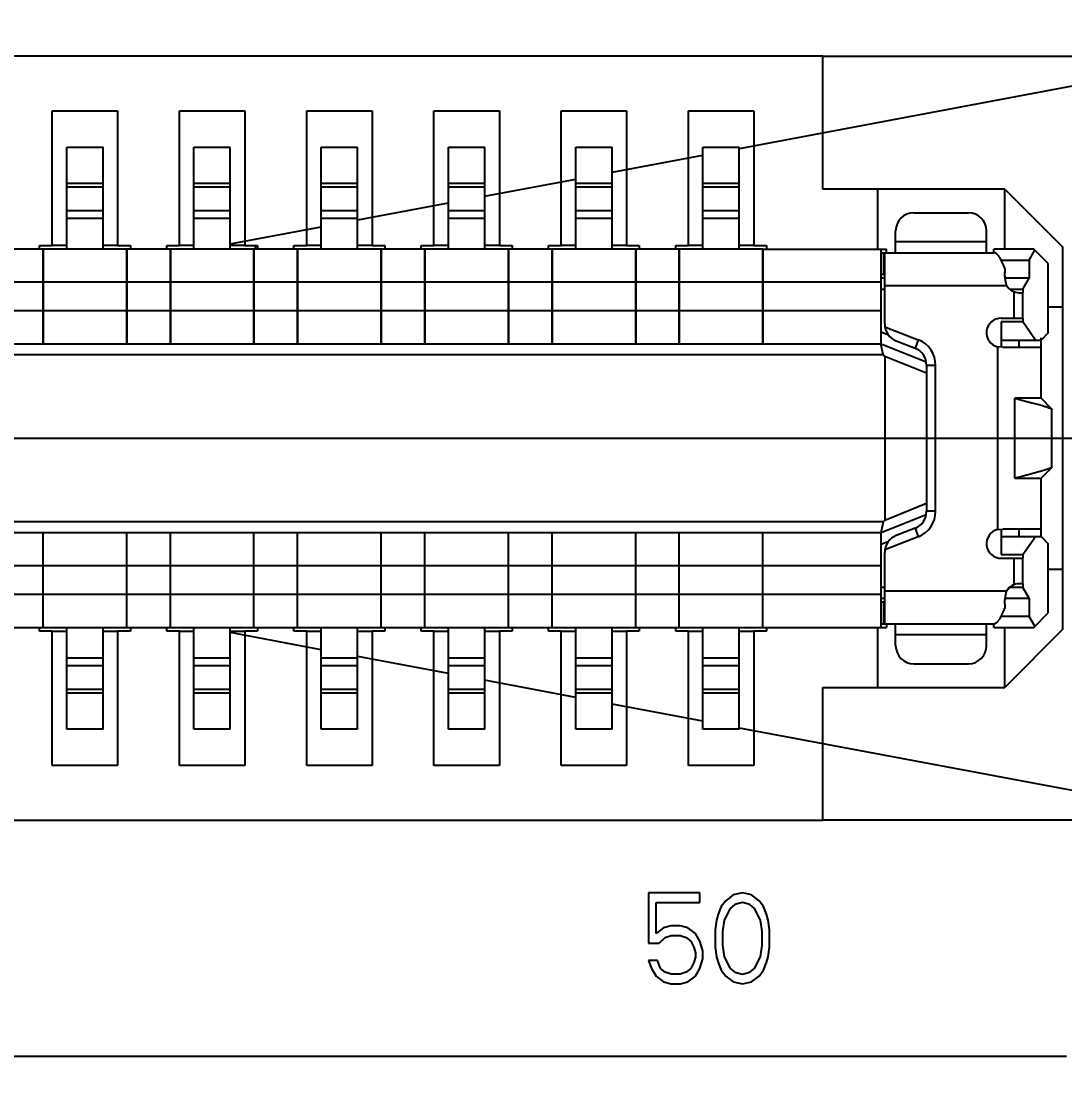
# Model space of a CAD drawing. Header units: millimetres. Extents: x 7 to 507, y -14 to 339.
# Drawn here: x 55.393 to 58.263, y 103.894 to 106.823 of the extents above; entities that cross this region are included whole.
import ezdxf

# ---------------------------------------------------------------- set-up
doc = ezdxf.new("R2010")
doc.units = ezdxf.units.MM
doc.header["$LTSCALE"] = 23.1
doc.layers.get('0').update_dxf_attribs({"linetype": 'CONTINUOUS'})
for name, color, linetype in [('01_ASM_ALL_AXIS', 7, 'CONTINUOUS'), ('_139725', 7, 'CONTINUOUS'), ('_150206', 7, 'CONTINUOUS'), ('_163842', 7, 'CONTINUOUS'), ('_18732', 7, 'CONTINUOUS'), ('_205064', 7, 'CONTINUOUS'), ('_242229', 7, 'CONTINUOUS'), ('_381931', 7, 'CONTINUOUS'), ('_39142', 7, 'CONTINUOUS'), ('_408327', 7, 'CONTINUOUS'), ('_424072', 7, 'CONTINUOUS'), ('_521415', 7, 'CONTINUOUS'), ('_533418', 7, 'CONTINUOUS'), ('_556391', 7, 'CONTINUOUS'), ('_82018', 7, 'CONTINUOUS')]:
    doc.layers.add(name, color=color, linetype=linetype)
doc.styles.get("Standard").update_dxf_attribs({"font": 'simplex.shx', "width": 0.8})
doc.dimstyles.new('DIMSTYLE_1', dxfattribs={"dimtxt": 3, "dimasz": 3, "dimexe": 2, "dimexo": 0.35, "dimgap": 0.75, "dimtad": 1, "dimdec": 3, "dimzin": 0, "dimdsep": 46, "dimtxsty": 'Standard', "dimcen": 0.09, "dimadec": 3, "dimazin": 0, "dimtp": 0.001, "dimtm": 0.001, "dimtfac": 1, "dimtdec": 3, "dimtofl": 0, "dimtmove": 0, "dimatfit": 3, "dimfxl": 0, "dimtolj": 1, "dimtzin": 0, "dimarcsym": 0})

# ---------------------------------------------------------------- blocks, each defined once
blk = doc.blocks.new('_FILLED')
at = {"color": 0, "linetype": 'ByBlock'}
blk.add_solid([(0, 0), (-1, 0.13333), (-1, -0.13333)], dxfattribs=at)
blk = doc.blocks.new('*D01')
at = {"color": 2}
for p, q in [((37.977, 209.9585), (36.727, 209.9585)), ((57.7181, 209.9585), (37.977, 209.9585)), ((38.727, 209.9585), (38.727, 156.9675)), ((38.727, 103.9765), (38.727, 156.9675)), ((37.977, 103.9765), (36.727, 103.9765)), ((48.3209, 103.9765), (37.977, 103.9765))]:
    blk.add_line(p, q, dxfattribs=at)
at = {"color": 2, "xscale": 3, "yscale": 3, "zscale": 3}
for p, rotation in [((38.727, 209.9585), 90), ((38.727, 103.9765), 270)]:
    blk.add_blockref('_FILLED', p, dxfattribs=dict(at, rotation=rotation))
blk = doc.blocks.new('*D1617')
at = {"color": 2}
for p, q in [((77.3953, 105.6765), (77.3953, 132.4196)), ((77.3953, 132.4196), (77.3953, 104.8265)), ((53.4681, 105.6765), (76.6453, 105.6765)), ((76.6453, 105.6765), (79.3953, 105.6765)), ((77.3953, 98.9765), (77.3953, 104.8265)), ((58.6181, 103.9765), (76.6453, 103.9765)), ((76.6453, 103.9765), (79.3953, 103.9765)), ((77.3953, 103.9765), (77.3953, 98.9765))]:
    blk.add_line(p, q, dxfattribs=at)
at = {"color": 2, "xscale": 3, "yscale": 3, "zscale": 3}
for p, rotation in [((77.3953, 105.6765), 270), ((77.3953, 103.9765), 90)]:
    blk.add_blockref('_FILLED', p, dxfattribs=dict(at, rotation=rotation))
blk = doc.blocks.new('*D1718')
at = {"color": 2}
for p, q in [((53.1181, 105.3265), (53.1181, 97.0401)), ((58.7681, 104.1265), (58.7681, 97.0401)), ((53.1181, 97.0401), (53.1181, 94.2901)), ((58.7681, 97.0401), (58.7681, 94.2901)), ((53.1181, 96.2901), (27.3723, 96.2901)), ((27.3723, 96.2901), (55.9431, 96.2901)), ((63.7681, 96.2901), (55.9431, 96.2901)), ((58.7681, 96.2901), (63.7681, 96.2901))]:
    blk.add_line(p, q, dxfattribs=at)
at = {"color": 2, "xscale": 3, "yscale": 3, "zscale": 3}
blk.add_blockref('_FILLED', (53.1181, 96.2901), dxfattribs=at)
at = {"color": 2, "xscale": 3, "yscale": 3, "zscale": 3, "rotation": 180}
blk.add_blockref('_FILLED', (58.7681, 96.2901), dxfattribs=at)

msp = doc.modelspace()

# ---------------------------------------------------------------- linework, layer by layer
at = {"color": 2}
for p, q in [((57.5981, 106.7265), (48.6381, 106.7265)), ((57.3687, 106.4735), (58.7181, 106.7265)), ((57.0181, 106.4077), (57.2681, 106.4546)), ((56.6671, 106.3419), (56.9181, 106.389)), ((56.3191, 106.2767), (56.5681, 106.3234)), ((55.9681, 106.2109), (56.2181, 106.2577)), ((56.033, 106.1966), (56.0428, 106.2065)), ((56.2181, 105.0952), (55.9681, 105.1421)), ((56.5681, 105.0296), (56.3191, 105.0763)), ((56.9181, 104.964), (56.6671, 105.0111)), ((57.2681, 104.8984), (57.0181, 104.9452)), ((58.7181, 104.6265), (57.3687, 104.8795)), ((48.6381, 104.6265), (57.5981, 104.6265))]:
    msp.add_line(p, q, dxfattribs=at)
at = {"color": 1}
for p, q in [((57.5981, 106.3615), (57.5981, 106.7265)), ((57.5981, 106.7265), (58.7181, 106.7265)), ((57.7481, 106.3615), (57.5981, 106.3615)), ((58.0981, 106.3615), (58.2581, 106.2015)), ((55.4431, 106.1965), (55.4431, 106.2065)), ((55.4431, 106.2065), (55.4781, 106.2065)), ((55.6581, 106.2065), (55.6931, 106.2065)), ((55.6931, 106.2065), (55.6931, 106.1965)), ((55.7931, 106.1965), (55.7931, 106.2065)), ((55.7931, 106.2065), (55.8281, 106.2065)), ((56.0081, 106.2065), (56.0431, 106.2065)), ((56.0431, 106.2065), (56.0431, 106.1965)), ((56.1431, 106.1965), (56.1431, 106.2065)), ((56.1431, 106.2065), (56.1781, 106.2065)), ((56.3581, 106.2065), (56.3931, 106.2065)), ((56.3931, 106.2065), (56.3931, 106.1965)), ((56.4931, 106.1965), (56.4931, 106.2065)), ((56.4931, 106.2065), (56.5281, 106.2065)), ((56.7081, 106.2065), (56.7431, 106.2065)), ((56.7431, 106.2065), (56.7431, 106.1965)), ((56.8431, 106.1965), (56.8431, 106.2065)), ((56.8431, 106.2065), (56.8781, 106.2065)), ((57.0581, 106.2065), (57.0931, 106.2065)), ((57.0931, 106.2065), (57.0931, 106.1965)), ((57.1931, 106.1965), (57.1931, 106.2065)), ((57.1931, 106.2065), (57.2281, 106.2065)), ((57.4081, 106.2065), (57.4431, 106.2065)), ((57.4431, 106.2065), (57.4431, 106.1965)), ((58.2581, 106.0365), (58.2581, 106.2015)), ((58.2581, 105.1515), (58.2581, 105.3165)), ((55.4431, 105.1465), (55.4431, 105.1565)), ((55.6931, 105.1565), (55.6931, 105.1465)), ((55.7931, 105.1465), (55.7931, 105.1565)), ((56.0431, 105.1565), (56.0431, 105.1465)), ((56.1431, 105.1465), (56.1431, 105.1565)), ((56.3931, 105.1565), (56.3931, 105.1465)), ((56.4931, 105.1465), (56.4931, 105.1565)), ((56.7431, 105.1565), (56.7431, 105.1465)), ((56.8431, 105.1465), (56.8431, 105.1565)), ((57.0931, 105.1565), (57.0931, 105.1465)), ((57.1931, 105.1465), (57.1931, 105.1565)), ((57.4431, 105.1565), (57.4431, 105.1465)), ((58.2581, 105.1515), (58.0981, 104.9915)), ((55.4781, 105.1465), (55.4431, 105.1465)), ((55.6931, 105.1465), (55.6581, 105.1465)), ((55.8281, 105.1465), (55.7931, 105.1465)), ((56.0431, 105.1465), (56.0081, 105.1465)), ((56.1781, 105.1465), (56.1431, 105.1465)), ((56.3931, 105.1465), (56.3581, 105.1465)), ((56.5281, 105.1465), (56.4931, 105.1465)), ((56.7431, 105.1465), (56.7081, 105.1465)), ((56.8781, 105.1465), (56.8431, 105.1465)), ((57.0931, 105.1465), (57.0581, 105.1465)), ((57.2281, 105.1465), (57.1931, 105.1465)), ((57.4431, 105.1465), (57.4081, 105.1465)), ((57.5981, 104.6265), (57.5981, 104.9915)), ((57.5981, 104.9915), (57.7481, 104.9915)), ((58.7181, 104.6265), (57.5981, 104.6265))]:
    msp.add_line(p, q, dxfattribs=at)
at = {"color": 4}
for p, q in [((55.4781, 106.2065), (55.4781, 106.5765)), ((55.4781, 106.5765), (55.6581, 106.5765)), ((55.6581, 106.5765), (55.6581, 106.2065)), ((55.8281, 106.2065), (55.8281, 106.5765)), ((55.8281, 106.5765), (56.0081, 106.5765)), ((56.0081, 106.5765), (56.0081, 106.2065)), ((56.1781, 106.2065), (56.1781, 106.5765)), ((56.1781, 106.5765), (56.3581, 106.5765)), ((56.3581, 106.5765), (56.3581, 106.2065)), ((56.5281, 106.2065), (56.5281, 106.5765)), ((56.5281, 106.5765), (56.7081, 106.5765)), ((56.7081, 106.5765), (56.7081, 106.2065)), ((56.8781, 106.2065), (56.8781, 106.5765)), ((56.8781, 106.5765), (57.0581, 106.5765)), ((57.0581, 106.5765), (57.0581, 106.2065)), ((57.2281, 106.2065), (57.2281, 106.5765)), ((57.2281, 106.5765), (57.4081, 106.5765)), ((57.4081, 106.5765), (57.4081, 106.2065)), ((57.7481, 106.3615), (57.7481, 106.1965)), ((58.0981, 106.3615), (57.7481, 106.3615)), ((58.0981, 106.1965), (58.0981, 106.3615)), ((55.5181, 106.2065), (55.4781, 106.2065)), ((55.6581, 106.2065), (55.6181, 106.2065)), ((55.8681, 106.2065), (55.8281, 106.2065)), ((56.0081, 106.2065), (55.9681, 106.2065)), ((56.2181, 106.2065), (56.1781, 106.2065)), ((56.3581, 106.2065), (56.3181, 106.2065)), ((56.5681, 106.2065), (56.5281, 106.2065)), ((56.7081, 106.2065), (56.6681, 106.2065)), ((56.9181, 106.2065), (56.8781, 106.2065)), ((57.0581, 106.2065), (57.0181, 106.2065)), ((57.2681, 106.2065), (57.2281, 106.2065)), ((57.4081, 106.2065), (57.3681, 106.2065)), ((58.2581, 106.0365), (58.2181, 106.0365)), ((58.2581, 105.3165), (58.2581, 106.0365)), ((58.2181, 105.3165), (58.2581, 105.3165)), ((57.7481, 105.1565), (57.7481, 104.9915)), ((58.0981, 104.9915), (58.0981, 105.1565)), ((55.4781, 104.7765), (55.4781, 105.1465)), ((55.4781, 105.1465), (55.5181, 105.1465)), ((55.6181, 105.1465), (55.6581, 105.1465)), ((55.6581, 105.1465), (55.6581, 104.7765)), ((55.8281, 104.7765), (55.8281, 105.1465)), ((55.8281, 105.1465), (55.8681, 105.1465)), ((55.9681, 105.1465), (56.0081, 105.1465)), ((56.0081, 105.1465), (56.0081, 104.7765)), ((56.1781, 104.7765), (56.1781, 105.1465)), ((56.1781, 105.1465), (56.2181, 105.1465)), ((56.3181, 105.1465), (56.3581, 105.1465)), ((56.3581, 105.1465), (56.3581, 104.7765)), ((56.5281, 104.7765), (56.5281, 105.1465)), ((56.5281, 105.1465), (56.5681, 105.1465)), ((56.6681, 105.1465), (56.7081, 105.1465)), ((56.7081, 105.1465), (56.7081, 104.7765)), ((56.8781, 104.7765), (56.8781, 105.1465)), ((56.8781, 105.1465), (56.9181, 105.1465)), ((57.0181, 105.1465), (57.0581, 105.1465)), ((57.0581, 105.1465), (57.0581, 104.7765)), ((57.2281, 104.7765), (57.2281, 105.1465)), ((57.2281, 105.1465), (57.2681, 105.1465)), ((57.3681, 105.1465), (57.4081, 105.1465)), ((57.4081, 105.1465), (57.4081, 104.7765)), ((57.7481, 104.9915), (58.0981, 104.9915)), ((55.6581, 104.7765), (55.4781, 104.7765)), ((56.0081, 104.7765), (55.8281, 104.7765)), ((56.3581, 104.7765), (56.1781, 104.7765)), ((56.7081, 104.7765), (56.5281, 104.7765)), ((57.0581, 104.7765), (56.8781, 104.7765)), ((57.4081, 104.7765), (57.2281, 104.7765))]:
    msp.add_line(p, q, dxfattribs=at)
at = {"color": 7}
msp.add_line((58.2681, 103.9765), (48.6709, 103.9765), dxfattribs=at)
at = {"layer": '01_ASM_ALL_AXIS', "color": 4}
for p, q in [((57.1181, 104.4265), (57.1181, 104.2882)), ((57.2598, 104.4265), (57.1181, 104.4265)), ((57.2598, 104.3999), (57.2598, 104.4265)), ((57.3515, 104.4212), (57.3306, 104.4052)), ((57.3765, 104.4265), (57.3515, 104.4212)), ((57.4015, 104.4212), (57.3765, 104.4265)), ((57.4223, 104.4052), (57.4015, 104.4212)), ((57.139, 104.3148), (57.139, 104.3999)), ((57.139, 104.3999), (57.2598, 104.3999)), ((57.3181, 104.3893), (57.3098, 104.368)), ((57.3306, 104.4052), (57.3181, 104.3893)), ((57.3556, 104.3946), (57.3431, 104.3839)), ((57.3765, 104.3999), (57.3556, 104.3946)), ((57.3973, 104.3946), (57.3765, 104.3999)), ((57.4098, 104.3839), (57.3973, 104.3946)), ((57.4348, 104.3893), (57.4223, 104.4052)), ((57.4431, 104.368), (57.4348, 104.3893)), ((57.3098, 104.368), (57.3056, 104.352)), ((57.3431, 104.3839), (57.3265, 104.352)), ((57.4265, 104.352), (57.4098, 104.3839)), ((57.4473, 104.352), (57.4431, 104.368)), ((57.1598, 104.3308), (57.139, 104.3148)), ((57.1806, 104.3361), (57.1598, 104.3308)), ((57.2056, 104.3361), (57.1806, 104.3361)), ((57.2265, 104.3308), (57.2056, 104.3361)), ((57.2473, 104.3148), (57.2265, 104.3308)), ((57.3056, 104.352), (57.3015, 104.3254)), ((57.3265, 104.352), (57.3223, 104.3201)), ((57.4306, 104.3201), (57.4265, 104.352)), ((57.4515, 104.3254), (57.4473, 104.352)), ((57.1473, 104.2882), (57.164, 104.3042)), ((57.164, 104.3042), (57.1806, 104.3095)), ((57.1806, 104.3095), (57.2056, 104.3095)), ((57.2056, 104.3095), (57.2223, 104.3042)), ((57.2223, 104.3042), (57.2348, 104.2935)), ((57.2598, 104.2935), (57.2473, 104.3148)), ((57.3015, 104.3254), (57.3015, 104.2776)), ((57.3223, 104.3201), (57.3223, 104.2829)), ((57.4306, 104.2829), (57.4306, 104.3201)), ((57.4515, 104.2776), (57.4515, 104.3254)), ((57.1181, 104.2882), (57.1473, 104.2882)), ((57.2348, 104.2935), (57.2431, 104.2776)), ((57.2431, 104.2776), (57.2473, 104.2616)), ((57.2681, 104.2669), (57.2598, 104.2935)), ((57.3015, 104.2776), (57.3056, 104.251)), ((57.3223, 104.2829), (57.3265, 104.251)), ((57.4265, 104.251), (57.4306, 104.2829)), ((57.4473, 104.251), (57.4515, 104.2776)), ((57.2473, 104.251), (57.2431, 104.235)), ((57.2473, 104.2616), (57.2473, 104.251)), ((57.2598, 104.2191), (57.2681, 104.2456)), ((57.2681, 104.2456), (57.2681, 104.2669)), ((57.3056, 104.251), (57.3098, 104.235)), ((57.3265, 104.251), (57.3431, 104.2191)), ((57.4098, 104.2191), (57.4265, 104.251)), ((57.4431, 104.235), (57.4473, 104.251)), ((57.1181, 104.2403), (57.1265, 104.2191)), ((57.1431, 104.2403), (57.1181, 104.2403)), ((57.1265, 104.2191), (57.139, 104.1978)), ((57.1515, 104.2191), (57.1431, 104.2403)), ((57.164, 104.2084), (57.1515, 104.2191)), ((57.2348, 104.2191), (57.2223, 104.2084)), ((57.2431, 104.235), (57.2348, 104.2191)), ((57.2473, 104.1978), (57.2598, 104.2191)), ((57.3098, 104.235), (57.3181, 104.2137)), ((57.3181, 104.2137), (57.3306, 104.1978)), ((57.3431, 104.2191), (57.3556, 104.2084)), ((57.3973, 104.2084), (57.4098, 104.2191)), ((57.4223, 104.1978), (57.4348, 104.2137)), ((57.4348, 104.2137), (57.4431, 104.235)), ((57.139, 104.1978), (57.1598, 104.1818)), ((57.1806, 104.2031), (57.164, 104.2084)), ((57.2056, 104.2031), (57.1806, 104.2031)), ((57.2223, 104.2084), (57.2056, 104.2031)), ((57.2265, 104.1818), (57.2473, 104.1978)), ((57.3306, 104.1978), (57.3515, 104.1818)), ((57.3556, 104.2084), (57.3765, 104.2031)), ((57.3765, 104.2031), (57.3973, 104.2084)), ((57.4015, 104.1818), (57.4223, 104.1978)), ((57.1598, 104.1818), (57.1806, 104.1765)), ((57.1806, 104.1765), (57.2056, 104.1765)), ((57.2056, 104.1765), (57.2265, 104.1818)), ((57.3515, 104.1818), (57.3765, 104.1765)), ((57.3765, 104.1765), (57.4015, 104.1818))]:
    msp.add_line(p, q, dxfattribs=at)
at = {"layer": '_139725', "color": 7}
for p, q in [((55.4531, 106.1965), (55.3331, 106.1965)), ((55.4531, 106.1965), (55.4531, 105.9365)), ((55.6831, 105.9365), (55.6831, 106.1965)), ((55.8031, 106.1965), (55.6831, 106.1965)), ((55.8031, 106.1965), (55.8031, 105.9365)), ((56.0331, 105.9365), (56.0331, 106.1965)), ((56.1531, 106.1965), (56.0331, 106.1965)), ((56.1531, 106.1965), (56.1531, 105.9365)), ((56.3831, 105.9365), (56.3831, 106.1965)), ((56.5031, 106.1965), (56.3831, 106.1965)), ((56.5031, 106.1965), (56.5031, 105.9365)), ((56.7331, 105.9365), (56.7331, 106.1965)), ((56.8531, 106.1965), (56.7331, 106.1965)), ((56.8531, 106.1965), (56.8531, 105.9365)), ((57.0831, 105.9365), (57.0831, 106.1965)), ((57.2031, 106.1965), (57.0831, 106.1965)), ((57.2031, 106.1965), (57.2031, 105.9365)), ((57.4331, 105.9365), (57.4331, 106.1965)), ((57.4331, 106.1965), (57.7731, 106.1965)), ((57.7581, 105.9365), (57.7581, 106.1965)), ((57.7731, 106.1865), (57.7731, 106.1965)), ((58.0681, 106.1865), (58.0681, 106.1965)), ((58.1781, 106.1965), (58.0681, 106.1965)), ((58.1656, 106.1665), (58.1813, 106.1933)), ((58.2181, 106.1565), (58.1781, 106.1965)), ((58.088, 106.1665), (58.1656, 106.1665)), ((58.1656, 106.1665), (58.1656, 106.1165)), ((58.2181, 105.9665), (58.2181, 106.1565)), ((57.7681, 106.1165), (57.7581, 106.1165)), ((58.1656, 106.1165), (58.0997, 106.1165)), ((58.1481, 106.0865), (58.1656, 106.1165)), ((57.7581, 106.0865), (57.7681, 106.0865)), ((58.1121, 106.0865), (58.1481, 106.0865)), ((58.1481, 106.0865), (58.1481, 106.0765)), ((58.1481, 106.0065), (58.1481, 105.9965)), ((58.0881, 105.9965), (58.0881, 105.9265)), ((58.1481, 105.9965), (58.0881, 105.9965)), ((58.1831, 105.9465), (58.1481, 105.9965)), ((58.0881, 105.9465), (58.1981, 105.9465)), ((58.2181, 105.9665), (58.1981, 105.9465)), ((55.3331, 105.9365), (55.4531, 105.9365)), ((55.6831, 105.9365), (55.8031, 105.9365)), ((56.0331, 105.9365), (56.1531, 105.9365)), ((56.3831, 105.9365), (56.5031, 105.9365)), ((56.7331, 105.9365), (56.8531, 105.9365)), ((57.0831, 105.9365), (57.2031, 105.9365)), ((57.4331, 105.9365), (57.7581, 105.9365)), ((57.7638, 105.9065), (57.7573, 105.9365)), ((57.7581, 105.9365), (57.882, 105.887)), ((48.4725, 105.9065), (57.7638, 105.9065)), ((57.7638, 105.9065), (57.7681, 105.9014)), ((57.7681, 105.9014), (57.7681, 105.4516)), ((57.8831, 105.8554), (57.7681, 105.9014)), ((57.7681, 105.4516), (57.8831, 105.4976)), ((57.7638, 105.4465), (48.4725, 105.4465)), ((57.7638, 105.4465), (57.7573, 105.4165)), ((57.882, 105.466), (57.7581, 105.4165)), ((57.7681, 105.4516), (57.7638, 105.4465)), ((55.4531, 105.4165), (55.3331, 105.4165)), ((55.4531, 105.1565), (55.4531, 105.4165)), ((55.6831, 105.1565), (55.6831, 105.4165)), ((55.8031, 105.4165), (55.6831, 105.4165)), ((55.8031, 105.1565), (55.8031, 105.4165)), ((56.0331, 105.1565), (56.0331, 105.4165)), ((56.1531, 105.4165), (56.0331, 105.4165)), ((56.1531, 105.1565), (56.1531, 105.4165)), ((56.3831, 105.1565), (56.3831, 105.4165)), ((56.5031, 105.4165), (56.3831, 105.4165)), ((56.5031, 105.1565), (56.5031, 105.4165)), ((56.7331, 105.1565), (56.7331, 105.4165)), ((56.8531, 105.4165), (56.7331, 105.4165)), ((56.8531, 105.1565), (56.8531, 105.4165)), ((57.0831, 105.1565), (57.0831, 105.4165)), ((57.2031, 105.4165), (57.0831, 105.4165)), ((57.2031, 105.1565), (57.2031, 105.4165)), ((57.4331, 105.1565), (57.4331, 105.4165)), ((57.7581, 105.4165), (57.4331, 105.4165)), ((57.7581, 105.1565), (57.7581, 105.4165)), ((58.0881, 105.4265), (58.0881, 105.3565)), ((58.0881, 105.4065), (58.1981, 105.4065)), ((58.1481, 105.3565), (58.1831, 105.4065)), ((58.1981, 105.4065), (58.2181, 105.3865)), ((58.2181, 105.1965), (58.2181, 105.3865)), ((58.0881, 105.3565), (58.1481, 105.3565)), ((58.1481, 105.3565), (58.1481, 105.3465)), ((58.1481, 105.2765), (58.1481, 105.2665)), ((57.7681, 105.2665), (57.7581, 105.2665)), ((58.1481, 105.2665), (58.1121, 105.2665)), ((58.1656, 105.2365), (58.1481, 105.2665)), ((57.7581, 105.2365), (57.7681, 105.2365)), ((58.0997, 105.2365), (58.1656, 105.2365)), ((58.1656, 105.2365), (58.1656, 105.1865)), ((58.1656, 105.1865), (58.088, 105.1865)), ((58.1813, 105.1597), (58.1656, 105.1865)), ((58.1781, 105.1565), (58.2181, 105.1965)), ((55.3331, 105.1565), (55.4531, 105.1565)), ((55.6831, 105.1565), (55.8031, 105.1565)), ((56.0331, 105.1565), (56.1531, 105.1565)), ((56.3831, 105.1565), (56.5031, 105.1565)), ((56.7331, 105.1565), (56.8531, 105.1565)), ((57.0831, 105.1565), (57.2031, 105.1565)), ((57.4331, 105.1565), (57.7731, 105.1565)), ((57.7731, 105.1665), (57.7731, 105.1565)), ((58.0681, 105.1565), (58.0681, 105.1665)), ((58.0681, 105.1565), (58.1781, 105.1565))]:
    msp.add_line(p, q, dxfattribs=at)
at = {"layer": '_139725', "color": 9}
for p, q in [((55.3331, 106.1065), (55.4531, 106.1065)), ((55.6831, 106.1065), (55.8031, 106.1065)), ((56.0331, 106.1065), (56.1531, 106.1065)), ((56.3831, 106.1065), (56.5031, 106.1065)), ((56.7331, 106.1065), (56.8531, 106.1065)), ((57.0831, 106.1065), (57.2031, 106.1065)), ((57.4331, 106.1065), (57.7581, 106.1065)), ((55.4531, 106.0265), (55.3331, 106.0265)), ((55.8031, 106.0265), (55.6831, 106.0265)), ((56.1531, 106.0265), (56.0331, 106.0265)), ((56.5031, 106.0265), (56.3831, 106.0265)), ((56.8531, 106.0265), (56.7331, 106.0265)), ((57.2031, 106.0265), (57.0831, 106.0265)), ((57.7581, 106.0265), (57.4331, 106.0265)), ((57.7581, 105.9688), (57.7782, 105.9608)), ((57.7783, 105.3922), (57.7581, 105.3842)), ((55.3331, 105.3265), (55.4531, 105.3265)), ((55.6831, 105.3265), (55.8031, 105.3265)), ((56.0331, 105.3265), (56.1531, 105.3265)), ((56.3831, 105.3265), (56.5031, 105.3265)), ((56.7331, 105.3265), (56.8531, 105.3265)), ((57.0831, 105.3265), (57.2031, 105.3265)), ((57.4331, 105.3265), (57.7581, 105.3265)), ((55.4531, 105.2465), (55.3331, 105.2465)), ((55.8031, 105.2465), (55.6831, 105.2465)), ((56.1531, 105.2465), (56.0331, 105.2465)), ((56.5031, 105.2465), (56.3831, 105.2465)), ((56.8531, 105.2465), (56.7331, 105.2465)), ((57.2031, 105.2465), (57.0831, 105.2465)), ((57.7581, 105.2465), (57.4331, 105.2465))]:
    msp.add_line(p, q, dxfattribs=at)
at = {"layer": '_150206', "color": 7}
for p, q in [((55.5181, 106.1965), (55.5181, 106.4765)), ((55.5181, 106.4765), (55.6181, 106.4765)), ((55.6181, 106.1965), (55.6181, 106.4765)), ((55.4531, 105.9365), (55.4531, 106.1965)), ((55.6831, 106.1965), (55.4531, 106.1965)), ((55.6831, 106.1965), (55.6831, 105.9365)), ((55.4531, 105.9365), (55.6831, 105.9365))]:
    msp.add_line(p, q, dxfattribs=at)
at = {"layer": '_150206', "color": 9}
for p, q in [((55.6181, 106.3765), (55.5181, 106.3765)), ((55.5181, 106.3673), (55.6181, 106.3673)), ((55.6181, 106.3017), (55.5181, 106.3017)), ((55.5181, 106.2815), (55.6181, 106.2815)), ((55.4531, 106.1065), (55.6831, 106.1065)), ((55.6831, 106.0265), (55.4531, 106.0265))]:
    msp.add_line(p, q, dxfattribs=at)
at = {"layer": '_163842', "color": 7}
for p, q in [((55.8681, 106.1965), (55.8681, 106.4765)), ((55.8681, 106.4765), (55.9681, 106.4765)), ((55.9681, 106.1965), (55.9681, 106.4765)), ((55.8031, 105.9365), (55.8031, 106.1965)), ((56.0331, 106.1965), (55.8031, 106.1965)), ((56.0331, 106.1965), (56.0331, 105.9365)), ((55.8031, 105.9365), (56.0331, 105.9365))]:
    msp.add_line(p, q, dxfattribs=at)
at = {"layer": '_163842', "color": 9}
for p, q in [((55.9681, 106.3765), (55.8681, 106.3765)), ((55.8681, 106.3673), (55.9681, 106.3673)), ((55.9681, 106.3017), (55.8681, 106.3017)), ((55.8681, 106.2815), (55.9681, 106.2815)), ((55.8031, 106.1065), (56.0331, 106.1065)), ((56.0331, 106.0265), (55.8031, 106.0265))]:
    msp.add_line(p, q, dxfattribs=at)
at = {"layer": '_18732', "color": 7}
for p, q in [((56.5681, 106.1965), (56.5681, 106.4765)), ((56.5681, 106.4765), (56.6681, 106.4765)), ((56.6681, 106.1965), (56.6681, 106.4765)), ((56.5031, 105.9365), (56.5031, 106.1965)), ((56.7331, 106.1965), (56.5031, 106.1965)), ((56.7331, 106.1965), (56.7331, 105.9365)), ((56.5031, 105.9365), (56.7331, 105.9365))]:
    msp.add_line(p, q, dxfattribs=at)
at = {"layer": '_18732', "color": 9}
for p, q in [((56.6681, 106.3765), (56.5681, 106.3765)), ((56.5681, 106.3673), (56.6681, 106.3673)), ((56.6681, 106.3017), (56.5681, 106.3017)), ((56.5681, 106.2815), (56.6681, 106.2815)), ((56.5031, 106.1065), (56.7331, 106.1065)), ((56.7331, 106.0265), (56.5031, 106.0265))]:
    msp.add_line(p, q, dxfattribs=at)
at = {"layer": '_205064', "color": 7}
for p, q in [((55.4531, 105.1565), (55.4531, 105.4165)), ((55.6831, 105.4165), (55.4531, 105.4165)), ((55.6831, 105.1565), (55.6831, 105.4165)), ((55.4531, 105.1565), (55.6831, 105.1565)), ((55.5181, 104.8765), (55.5181, 105.1565)), ((55.6181, 104.8765), (55.6181, 105.1565)), ((55.6181, 104.8765), (55.5181, 104.8765))]:
    msp.add_line(p, q, dxfattribs=at)
at = {"layer": '_205064', "color": 9}
for p, q in [((55.4531, 105.3265), (55.6831, 105.3265)), ((55.6831, 105.2465), (55.4531, 105.2465)), ((55.6181, 105.0715), (55.5181, 105.0715)), ((55.5181, 105.0513), (55.6181, 105.0513)), ((55.6181, 104.9857), (55.5181, 104.9857)), ((55.5181, 104.9765), (55.6181, 104.9765))]:
    msp.add_line(p, q, dxfattribs=at)
at = {"layer": '_242229', "color": 7}
for p, q in [((57.2681, 106.1965), (57.2681, 106.4765)), ((57.2681, 106.4765), (57.3681, 106.4765)), ((57.3681, 106.1965), (57.3681, 106.4765)), ((57.2031, 105.9365), (57.2031, 106.1965)), ((57.4331, 106.1965), (57.2031, 106.1965)), ((57.4331, 106.1965), (57.4331, 105.9365)), ((57.2031, 105.9365), (57.4331, 105.9365))]:
    msp.add_line(p, q, dxfattribs=at)
at = {"layer": '_242229', "color": 9}
for p, q in [((57.3681, 106.3765), (57.2681, 106.3765)), ((57.2681, 106.3673), (57.3681, 106.3673)), ((57.3681, 106.3017), (57.2681, 106.3017)), ((57.2681, 106.2815), (57.3681, 106.2815)), ((57.2031, 106.1065), (57.4331, 106.1065)), ((57.4331, 106.0265), (57.2031, 106.0265))]:
    msp.add_line(p, q, dxfattribs=at)
at = {"layer": '_381931', "color": 7}
for p, q in [((56.5031, 105.1565), (56.5031, 105.4165)), ((56.7331, 105.4165), (56.5031, 105.4165)), ((56.7331, 105.1565), (56.7331, 105.4165)), ((56.5031, 105.1565), (56.7331, 105.1565)), ((56.5681, 104.8765), (56.5681, 105.1565)), ((56.6681, 104.8765), (56.6681, 105.1565)), ((56.6681, 104.8765), (56.5681, 104.8765))]:
    msp.add_line(p, q, dxfattribs=at)
at = {"layer": '_381931', "color": 9}
for p, q in [((56.5031, 105.3265), (56.7331, 105.3265)), ((56.7331, 105.2465), (56.5031, 105.2465)), ((56.6681, 105.0715), (56.5681, 105.0715)), ((56.5681, 105.0513), (56.6681, 105.0513)), ((56.6681, 104.9857), (56.5681, 104.9857)), ((56.5681, 104.9765), (56.6681, 104.9765))]:
    msp.add_line(p, q, dxfattribs=at)
at = {"layer": '_39142', "color": 7}
for p, q in [((55.8031, 105.1565), (55.8031, 105.4165)), ((56.0331, 105.4165), (55.8031, 105.4165)), ((56.0331, 105.1565), (56.0331, 105.4165)), ((55.8031, 105.1565), (56.0331, 105.1565)), ((55.8681, 104.8765), (55.8681, 105.1565)), ((55.9681, 104.8765), (55.9681, 105.1565)), ((55.9681, 104.8765), (55.8681, 104.8765))]:
    msp.add_line(p, q, dxfattribs=at)
at = {"layer": '_39142', "color": 9}
for p, q in [((55.8031, 105.3265), (56.0331, 105.3265)), ((56.0331, 105.2465), (55.8031, 105.2465)), ((55.9681, 105.0715), (55.8681, 105.0715)), ((55.8681, 105.0513), (55.9681, 105.0513)), ((55.9681, 104.9857), (55.8681, 104.9857)), ((55.8681, 104.9765), (55.9681, 104.9765))]:
    msp.add_line(p, q, dxfattribs=at)
at = {"layer": '_408327', "color": 7}
for p, q in [((56.2181, 106.1965), (56.2181, 106.4765)), ((56.2181, 106.4765), (56.3181, 106.4765)), ((56.3181, 106.1965), (56.3181, 106.4765)), ((56.1531, 105.9365), (56.1531, 106.1965)), ((56.3831, 106.1965), (56.1531, 106.1965)), ((56.3831, 106.1965), (56.3831, 105.9365)), ((56.1531, 105.9365), (56.3831, 105.9365))]:
    msp.add_line(p, q, dxfattribs=at)
at = {"layer": '_408327', "color": 9}
for p, q in [((56.3181, 106.3765), (56.2181, 106.3765)), ((56.2181, 106.3673), (56.3181, 106.3673)), ((56.3181, 106.3017), (56.2181, 106.3017)), ((56.2181, 106.2815), (56.3181, 106.2815)), ((56.1531, 106.1065), (56.3831, 106.1065)), ((56.3831, 106.0265), (56.1531, 106.0265))]:
    msp.add_line(p, q, dxfattribs=at)
at = {"layer": '_424072', "color": 7}
for p, q in [((57.8481, 106.2965), (57.9981, 106.2965)), ((57.7981, 106.1865), (57.7981, 106.2465)), ((58.0481, 106.1865), (58.0481, 106.2465)), ((57.7581, 106.1865), (58.0681, 106.1865)), ((57.7681, 105.9906), (57.7681, 106.1865)), ((57.7681, 106.1265), (57.7581, 106.1265)), ((58.0981, 106.1439), (58.0981, 106.1321)), ((58.1231, 106.0794), (58.1231, 106.0065)), ((58.1381, 106.0765), (58.1481, 106.0765)), ((58.1481, 106.0065), (58.1481, 106.0765)), ((58.0881, 106.0065), (58.1481, 106.0065)), ((57.7687, 105.9831), (57.8605, 105.9472)), ((57.7999, 105.9441), (57.8514, 105.9239)), ((58.1381, 105.9265), (58.1381, 105.9465)), ((58.1981, 105.7865), (58.1981, 105.9521)), ((58.0933, 105.9265), (58.0781, 105.9278)), ((58.0933, 105.9265), (58.1981, 105.9265)), ((57.8831, 105.8774), (57.8831, 105.4756)), ((57.9081, 105.4756), (57.9081, 105.8774)), ((58.1261, 105.5665), (58.1261, 105.7865)), ((58.1261, 105.7865), (58.1455, 105.7814)), ((58.1981, 105.7865), (58.1261, 105.7865)), ((58.1455, 105.7814), (58.1724, 105.7743)), ((58.2281, 105.7565), (58.1981, 105.7865)), ((58.2281, 105.5965), (58.2281, 105.7565)), ((58.1981, 105.5665), (58.2281, 105.5965)), ((58.1261, 105.5665), (58.1981, 105.5665)), ((58.1883, 105.583), (58.1724, 105.5787)), ((58.1981, 105.4065), (58.1981, 105.5665)), ((57.8514, 105.4291), (57.7999, 105.4089)), ((58.0781, 105.4252), (58.0933, 105.4265)), ((58.1981, 105.4265), (58.0933, 105.4265)), ((58.1381, 105.4065), (58.1381, 105.4265)), ((57.8605, 105.4058), (57.7687, 105.3699)), ((57.7681, 105.1665), (57.7681, 105.3624)), ((58.0881, 105.3465), (58.1481, 105.3465)), ((58.1231, 105.3465), (58.1231, 105.2736)), ((58.1481, 105.2765), (58.1481, 105.3465)), ((58.1481, 105.2765), (58.1381, 105.2765)), ((57.7581, 105.2265), (57.7681, 105.2265)), ((58.0981, 105.2209), (58.0981, 105.2091)), ((57.7581, 105.1665), (58.0681, 105.1665)), ((57.7981, 105.1065), (57.7981, 105.1665)), ((58.0481, 105.1065), (58.0481, 105.1665)), ((57.8481, 105.0565), (57.9981, 105.0565))]:
    msp.add_line(p, q, dxfattribs=at)
at = {"layer": '_424072', "color": 9}
for p, q in [((58.0481, 106.2165), (57.7981, 106.2165)), ((57.765, 106.1865), (57.765, 106.1265)), ((57.7681, 106.0965), (58.1035, 106.0965)), ((57.8605, 105.9472), (57.8514, 105.9239)), ((58.0781, 105.9278), (58.0781, 105.4252)), ((57.8831, 105.8774), (57.9081, 105.8774)), ((57.9081, 105.4756), (57.8831, 105.4756)), ((57.8514, 105.4291), (57.8605, 105.4058)), ((58.1035, 105.2565), (57.7681, 105.2565)), ((57.765, 105.2265), (57.765, 105.1665)), ((57.7981, 105.1365), (58.0481, 105.1365))]:
    msp.add_line(p, q, dxfattribs=at)
at = {"layer": '_424072', "color": 7}
for points in [[(58.0799, 106.1793), (58.0796, 106.1797), (58.0792, 106.1801), (58.0789, 106.1805), (58.0785, 106.1809), (58.0782, 106.1813), (58.0778, 106.1817), (58.0774, 106.1821), (58.077, 106.1824), (58.0767, 106.1827), (58.0764, 106.183), (58.0761, 106.1832), (58.0757, 106.1835), (58.0754, 106.1837), (58.0751, 106.184), (58.0748, 106.1842), (58.0744, 106.1844), (58.0741, 106.1847), (58.0738, 106.1848), (58.0735, 106.185), (58.0732, 106.1851), (58.0729, 106.1853), (58.0726, 106.1854), (58.0723, 106.1856), (58.072, 106.1857), (58.0717, 106.1858), (58.0714, 106.1859), (58.0711, 106.186), (58.0708, 106.1861), (58.0705, 106.1862), (58.0702, 106.1863), (58.0699, 106.1863), (58.0696, 106.1864), (58.0693, 106.1864), (58.069, 106.1865), (58.0687, 106.1865), (58.0684, 106.1865), (58.0681, 106.1865)], [(58.0981, 106.1439), (58.0973, 106.1462), (58.0964, 106.1484), (58.0955, 106.1507), (58.0945, 106.1529), (58.0936, 106.1551), (58.0928, 106.1568), (58.0921, 106.1584), (58.0914, 106.1601), (58.0906, 106.1617), (58.0898, 106.1633), (58.089, 106.1649), (58.0883, 106.1663), (58.0876, 106.1676), (58.0868, 106.169), (58.0861, 106.1703), (58.0853, 106.1717), (58.0845, 106.173), (58.0839, 106.1739), (58.0833, 106.1749), (58.0826, 106.1758), (58.082, 106.1767), (58.0813, 106.1776), (58.0806, 106.1785), (58.0799, 106.1793)], [(58.1035, 106.0965), (58.1032, 106.0977), (58.1029, 106.0988), (58.1026, 106.1), (58.1023, 106.1012), (58.102, 106.1024), (58.1017, 106.1035), (58.1014, 106.1052), (58.1011, 106.1069), (58.1008, 106.1086), (58.1005, 106.1103), (58.1003, 106.1119), (58.0999, 106.1142), (58.0996, 106.1164), (58.0994, 106.1186), (58.0991, 106.1209), (58.0989, 106.1231), (58.0987, 106.1254), (58.0985, 106.1276), (58.0983, 106.1298), (58.0981, 106.1321)], [(58.1724, 105.7743), (58.1883, 105.77), (58.1958, 105.7679), (58.2021, 105.7661), (58.2083, 105.7642), (58.2109, 105.7634), (58.2136, 105.7626), (58.2158, 105.7619), (58.218, 105.7611), (58.2199, 105.7605), (58.2217, 105.7598), (58.2232, 105.7592), (58.2246, 105.7586), (58.2257, 105.7582), (58.2267, 105.7576), (58.2271, 105.7574), (58.2275, 105.7571), (58.2278, 105.7568)], [(58.2278, 105.5962), (58.2275, 105.5959), (58.2271, 105.5956), (58.2267, 105.5954), (58.2257, 105.5948), (58.2246, 105.5944), (58.2232, 105.5938), (58.2217, 105.5932), (58.2199, 105.5925), (58.218, 105.5919), (58.2158, 105.5911), (58.2136, 105.5904), (58.2109, 105.5896), (58.2083, 105.5888), (58.2021, 105.5869), (58.1958, 105.5851), (58.1883, 105.583)], [(58.1724, 105.5787), (58.1455, 105.5716), (58.1261, 105.5665)], [(58.0981, 105.2209), (58.0982, 105.2224), (58.0982, 105.2238), (58.0983, 105.2252), (58.0984, 105.2267), (58.0985, 105.2281), (58.0987, 105.2298), (58.0989, 105.2314), (58.0991, 105.2331), (58.0993, 105.2348), (58.0996, 105.2364), (58.0999, 105.2387), (58.1003, 105.2409), (58.1007, 105.2432), (58.1011, 105.2454), (58.1016, 105.2476), (58.102, 105.2499), (58.1025, 105.2521), (58.103, 105.2543), (58.1035, 105.2565)], [(58.0799, 105.1737), (58.0806, 105.1745), (58.0813, 105.1754), (58.082, 105.1763), (58.0826, 105.1772), (58.0833, 105.1781), (58.0839, 105.1791), (58.0845, 105.18), (58.0853, 105.1813), (58.0861, 105.1827), (58.0868, 105.184), (58.0876, 105.1854), (58.0883, 105.1867), (58.089, 105.1881), (58.0898, 105.1897), (58.0906, 105.1913), (58.0914, 105.1929), (58.0921, 105.1946), (58.0928, 105.1962), (58.0936, 105.1979), (58.0945, 105.2001), (58.0955, 105.2023), (58.0964, 105.2046), (58.0973, 105.2068), (58.0981, 105.2091)], [(58.0681, 105.1665), (58.0684, 105.1665), (58.0687, 105.1665), (58.069, 105.1665), (58.0693, 105.1666), (58.0696, 105.1666), (58.0699, 105.1667), (58.0702, 105.1667), (58.0705, 105.1668), (58.0708, 105.1669), (58.0711, 105.167), (58.0714, 105.1671), (58.0717, 105.1672), (58.072, 105.1673), (58.0723, 105.1674), (58.0726, 105.1676), (58.0729, 105.1677), (58.0732, 105.1679), (58.0735, 105.168), (58.0738, 105.1682), (58.0741, 105.1683), (58.0744, 105.1686), (58.0748, 105.1688), (58.0751, 105.169), (58.0754, 105.1693), (58.0757, 105.1695), (58.0761, 105.1698), (58.0764, 105.17), (58.0767, 105.1703), (58.077, 105.1706), (58.0774, 105.1709), (58.0778, 105.1713), (58.0782, 105.1717), (58.0785, 105.1721), (58.0789, 105.1725), (58.0792, 105.1729), (58.0796, 105.1733), (58.0799, 105.1737)]]:
    msp.add_lwpolyline(points, dxfattribs=at)
for centre, radius, start, end in [((57.8481, 106.2465), 0.05, 90, 180), ((57.9981, 106.2465), 0.05, 0, 90), ((58.1381, 106.1165), 0.04, 210, 270), ((58.0881, 105.9665), 0.04, 90, 255.5225), ((57.8181, 105.9906), 0.05, 180, 248.6294), ((57.8331, 105.8774), 0.075, 0, 68.6294), ((57.8331, 105.8774), 0.05, 0, 68.6294), ((57.8331, 105.4756), 0.05, 291.3706, 360), ((57.8331, 105.4756), 0.075, 291.3706, 360), ((58.0881, 105.3865), 0.04, 104.4798, 270), ((57.8181, 105.3624), 0.05, 111.3706, 180), ((58.1381, 105.2365), 0.04, 90, 150), ((57.8481, 105.1065), 0.05, 180, 270), ((57.9981, 105.1065), 0.05, 270, 360)]:
    msp.add_arc(centre, radius, start, end, dxfattribs=at)
at = {"layer": '_521415', "color": 7}
for p, q in [((56.8531, 105.1565), (56.8531, 105.4165)), ((57.0831, 105.4165), (56.8531, 105.4165)), ((57.0831, 105.1565), (57.0831, 105.4165)), ((56.8531, 105.1565), (57.0831, 105.1565)), ((56.9181, 104.8765), (56.9181, 105.1565)), ((57.0181, 104.8765), (57.0181, 105.1565)), ((57.0181, 104.8765), (56.9181, 104.8765))]:
    msp.add_line(p, q, dxfattribs=at)
at = {"layer": '_521415', "color": 9}
for p, q in [((56.8531, 105.3265), (57.0831, 105.3265)), ((57.0831, 105.2465), (56.8531, 105.2465)), ((57.0181, 105.0715), (56.9181, 105.0715)), ((56.9181, 105.0513), (57.0181, 105.0513)), ((57.0181, 104.9857), (56.9181, 104.9857)), ((56.9181, 104.9765), (57.0181, 104.9765))]:
    msp.add_line(p, q, dxfattribs=at)
at = {"layer": '_533418', "color": 7}
for p, q in [((56.9181, 106.1965), (56.9181, 106.4765)), ((56.9181, 106.4765), (57.0181, 106.4765)), ((57.0181, 106.1965), (57.0181, 106.4765)), ((56.8531, 105.9365), (56.8531, 106.1965)), ((57.0831, 106.1965), (56.8531, 106.1965)), ((57.0831, 106.1965), (57.0831, 105.9365)), ((56.8531, 105.9365), (57.0831, 105.9365))]:
    msp.add_line(p, q, dxfattribs=at)
at = {"layer": '_533418', "color": 9}
for p, q in [((57.0181, 106.3765), (56.9181, 106.3765)), ((56.9181, 106.3673), (57.0181, 106.3673)), ((57.0181, 106.3017), (56.9181, 106.3017)), ((56.9181, 106.2815), (57.0181, 106.2815)), ((56.8531, 106.1065), (57.0831, 106.1065)), ((57.0831, 106.0265), (56.8531, 106.0265))]:
    msp.add_line(p, q, dxfattribs=at)
at = {"layer": '_556391', "color": 7}
for p, q in [((56.1531, 105.1565), (56.1531, 105.4165)), ((56.3831, 105.4165), (56.1531, 105.4165)), ((56.3831, 105.1565), (56.3831, 105.4165)), ((56.1531, 105.1565), (56.3831, 105.1565)), ((56.2181, 104.8765), (56.2181, 105.1565)), ((56.3181, 104.8765), (56.3181, 105.1565)), ((56.3181, 104.8765), (56.2181, 104.8765))]:
    msp.add_line(p, q, dxfattribs=at)
at = {"layer": '_556391', "color": 9}
for p, q in [((56.1531, 105.3265), (56.3831, 105.3265)), ((56.3831, 105.2465), (56.1531, 105.2465)), ((56.3181, 105.0715), (56.2181, 105.0715)), ((56.2181, 105.0513), (56.3181, 105.0513)), ((56.3181, 104.9857), (56.2181, 104.9857)), ((56.2181, 104.9765), (56.3181, 104.9765))]:
    msp.add_line(p, q, dxfattribs=at)
at = {"layer": '_82018', "color": 7}
for p, q in [((57.2031, 105.1565), (57.2031, 105.4165)), ((57.4331, 105.4165), (57.2031, 105.4165)), ((57.4331, 105.1565), (57.4331, 105.4165)), ((57.2031, 105.1565), (57.4331, 105.1565)), ((57.2681, 104.8765), (57.2681, 105.1565)), ((57.3681, 104.8765), (57.3681, 105.1565)), ((57.3681, 104.8765), (57.2681, 104.8765))]:
    msp.add_line(p, q, dxfattribs=at)
at = {"layer": '_82018', "color": 9}
for p, q in [((57.2031, 105.3265), (57.4331, 105.3265)), ((57.4331, 105.2465), (57.2031, 105.2465)), ((57.3681, 105.0715), (57.2681, 105.0715)), ((57.2681, 105.0513), (57.3681, 105.0513)), ((57.3681, 104.9857), (57.2681, 104.9857)), ((57.2681, 104.9765), (57.3681, 104.9765))]:
    msp.add_line(p, q, dxfattribs=at)

# ---------------------------------------------------------------- dimensions: what is measured, and where the dimension line sits
at = {"color": 2}
for base, p1, p2, angle, text, picture, middle in [((38.727, 103.9765), (58.0681, 209.9585), (48.6709, 103.9765), 270, '105.98', '*D01', (38.727, 151.2168)), ((77.3953, 105.6765), (58.2681, 103.9765), (53.1181, 105.6765), 90, '*1.70{\\fSymbol_ASME;\\W1.0;±}0.20', '*D1617', (77.3953, 108.5558)), ((53.1181, 96.2901), (58.7681, 104.4765), (53.1181, 105.6765), 180, '5.65{\\fSymbol_ASME;\\W1.0;±}0.02', '*D1718', (27.3723, 96.2901))]:
    dim = msp.add_linear_dim(base=base, p1=p1, p2=p2, angle=angle, text=text, dimstyle='DIMSTYLE_1', dxfattribs=at)
    dim.commit()
    dim.dimension.update_dxf_attribs({"geometry": picture, "text_midpoint": middle, "dimtype": 160})

doc.saveas('drawing.dxf')
